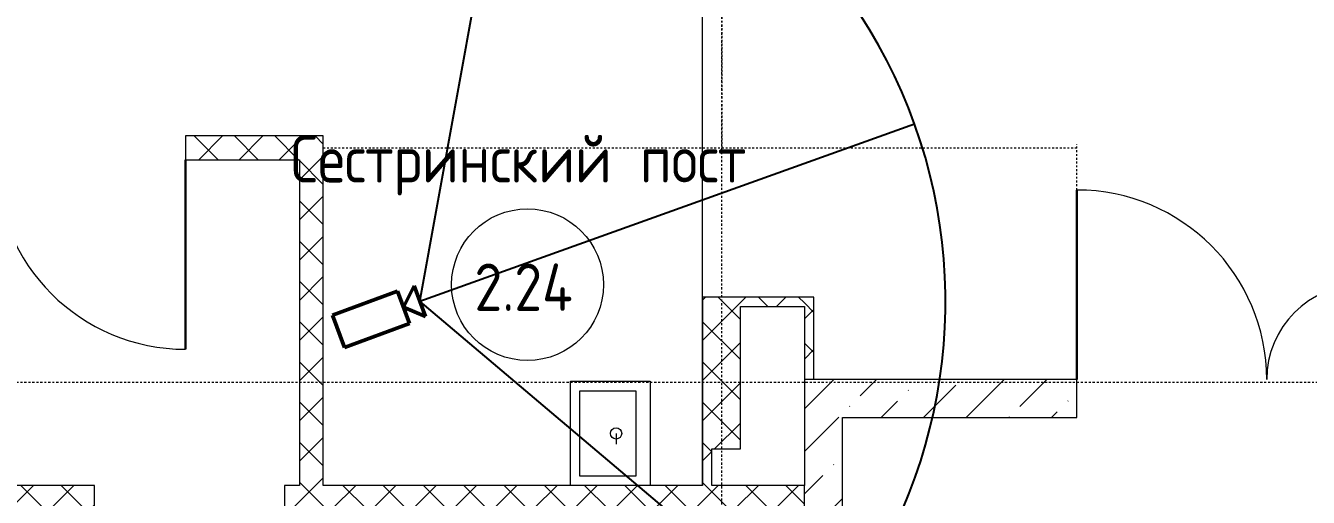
# Model space of a CAD drawing. Header units: millimetres. Extents: x -174154 to -170572, y -111302 to -109817.
# Drawn here: x -170809.3 to -170741.7, y -110576.2 to -110551.3 of the extents above; entities that cross this region are included whole.
import ezdxf

# ---------------------------------------------------------------- set-up
doc = ezdxf.new("R2010")
doc.units = ezdxf.units.MM
for name, pattern in [('ACAD_ISO02W100', [15, 12, -3]), ('ADSK_Линия сетки', [21, 12, -3, 3, -3]), ('ADSK_Штрих_ш3 п1_5', [4.5, 3, -1.5])]:
    doc.linetypes.add(name, pattern=pattern)
doc.layers.get('Defpoints').update_dxf_attribs({"color": 70})
for name, color, linetype, lineweight in [('!Подложка', 252, 'ACAD_ISO02W100', 25), ('Двери', 7, 'Continuous', 18), ('Марки помещений', 7, 'Continuous', 18), ('ОПС', 1, 'Continuous', 30), ('Оси', 7, 'Continuous', 9), ('Панель', 7, 'Continuous', 18), ('Перекрытия', 7, 'Continuous', 18), ('Сантехнические приборы', 7, 'Continuous', 18), ('Стены разрез', 7, 'Continuous', 40), ('Стены штриховка', 7, 'Continuous', 18)]:
    doc.layers.add(name, color=color, linetype=linetype, lineweight=lineweight)
doc.layers.add('_Разделитель помещений_', color=4, linetype='ADSK_Штрих_ш3 п1_5', lineweight=40, true_color=0x00ffff)
doc.styles.add('GOST Common', font='GOST Common.ttf', dxfattribs={"width": 0.9, "height": 250})
pattern_1 = [(45, (30280, 12305), (84.1903, 308.6967), [396.875, -79.375, 3.353, -76.022])]
pattern_2 = [(45, (30280, 12305), (-106.066, 106.066), []), (135, (30280, 12305), (-106.066, -106.066), [])]

# ---------------------------------------------------------------- blocks, each defined once
blk = doc.blocks.new('AC_Дверь_Двупольная_ПВХ - 1460х2080h Н О-814660-В_АР_ПЭ_02 Этаж')
at = {"layer": 'Панель', "lineweight": 30}
for p, q in [((-750, 100), (-750, 1100)), ((750, 100), (750, 600))]:
    blk.add_line(p, q, dxfattribs=at)
at = {"layer": 'Панель'}
for centre, radius, start, end in [((-750, 100), 1000, 360, 90), ((750, 100), 500, 90, 180)]:
    blk.add_arc(centre, radius, start, end, dxfattribs=at)
blk = doc.blocks.new('AC_Дверь_Однопольная_ДеревяннаяНаружная_ГОСТ24698-81 - 960х2080h Г-799396-В_АР_ПЭ_02 Этаж')
at = {"layer": 'Панель', "lineweight": 30}
blk.add_line((-500, 62.5), (-500, 1062.5), dxfattribs=at)
at = {"layer": 'Панель'}
blk.add_arc((-500, 62.5), 1000, 0, 90, dxfattribs=at)
blk = doc.blocks.new('ADSK_Умывальник со смесителем - Умывальник-V19-В_АР_ПЭ_02 Этаж')
at = {"layer": 'Сантехнические приборы'}
for p, q in [((-275, -420), (-275, 0)), ((-275, 0), (275, 0)), ((-225, -370), (-225, -75)), ((-225, -75), (225, -75)), ((225, -75), (225, -370)), ((0, -180), (57, -180)), ((225, -370), (-225, -370)), ((275, -420), (-275, -420))]:
    blk.add_line(p, q, dxfattribs=at)
blk.add_circle((0, -180), 30, dxfattribs=at)
blk = doc.blocks.new('ADSK_Марка_Помещение_2_ГОСТ21-501-2011 - Имя и Категория-86712-В_АР_ПЭ_02 Этаж')
at = {"layer": 'Марки помещений'}
blk.add_circle((0, 0), 4, dxfattribs=at)
blk = doc.blocks.new('A$C02fe7d8c')
at = {"layer": 'Стены разрез', "lineweight": 20, "true_color": 0x636466}
h = blk.add_hatch(dxfattribs=at)
h.set_pattern_fill('FP_1', color=251, style=0, pattern_type=2)
h.set_pattern_definition(pattern_2)
h.paths.add_polyline_path([(12807.5, 6640), (12807.5, 6765), (12207.5, 6765), (12207.5, 6640)])
h.paths.add_polyline_path([(11207.5, 6640), (11207.5, 6765), (4346.3, 6765), (4346.3, 6640), (9896.3, 6640)])
h.paths.add_polyline_path([(3125.2, 6640), (3346.3, 6640), (3346.3, 6765), (2555, 6765), (2555, 6640)])
h = blk.add_hatch(dxfattribs=at)
h.set_pattern_fill('FP_1', color=251, style=0, pattern_type=2)
h.set_pattern_definition(pattern_2)
h.paths.add_polyline_path([(12932.5, 4921), (12932.5, 6765), (12807.5, 6765), (12807.5, 4921)])
h = blk.add_hatch(dxfattribs=at)
h.set_pattern_fill('FP_1', color=251, style=0, pattern_type=2)
h.set_pattern_definition(pattern_2)
h.paths.add_polyline_path([(15130, 5115), (15130, 5915), (14930, 5915), (14930, 5115), (14980, 5115)])
h = blk.add_hatch(dxfattribs=at)
h.set_pattern_fill('FP_1', color=251, style=0, pattern_type=2)
h.set_pattern_definition(pattern_2)
h.paths.add_polyline_path([(15467.5, 5865), (15467.5, 5915), (15130, 5915), (15130, 5865), (15143.4, 5865)])
h = blk.add_hatch(dxfattribs=at)
h.set_pattern_fill('FP_1', color=251, style=0, pattern_type=2)
h.set_pattern_definition(pattern_2)
h.paths.add_polyline_path([(15517.5, 5480), (15517.5, 5915), (15467.5, 5915), (15467.5, 5480)])
h = blk.add_hatch(dxfattribs=at)
h.set_pattern_fill('FP_4', color=251, style=0, pattern_type=2)
h.set_pattern_definition(pattern_1)
h.paths.add_polyline_path([(15467.5, 210), (15667.5, 210), (15667.5, 5480), (15467.5, 5480), (15467.5, 410)])
h = blk.add_hatch(dxfattribs=at)
h.set_pattern_fill('FP_4', color=251, style=0, pattern_type=2)
h.set_pattern_definition(pattern_1)
h.paths.add_polyline_path([(18449.1, 5280), (18449.6, 5283), (18602.5, 5283), (18602.5, 5480), (18402.5, 5480), (18402.5, 5280)])
h.paths.add_polyline_path([(15667.5, 5280), (16902.5, 5280), (16902.5, 5480), (15667.5, 5480)])
h = blk.add_hatch(dxfattribs=at)
h.set_pattern_fill('FP_1', color=251, style=0, pattern_type=2)
h.set_pattern_definition(pattern_2)
h.paths.add_polyline_path([(14980, 4921), (14980, 5115), (14930, 5115), (14930, 4921)])
h = blk.add_hatch(dxfattribs=at)
h.set_pattern_fill('FP_1', color=251, style=0, pattern_type=2)
h.set_pattern_definition(pattern_2)
h.paths.add_polyline_path([(15467.5, 4796), (15467.5, 4921), (12728, 4921), (12728, 4796), (15143.4, 4796)])
h.paths.add_polyline_path([(11185.3, 4796), (11728, 4796), (11728, 4921), (11185.3, 4921), (11185.3, 4901)])
h.paths.add_polyline_path([(10185.3, 4796), (10185.3, 4921), (7855, 4921), (7855, 4796), (9885.4, 4796)])
at = {"layer": '_Разделитель помещений_', "color": 251, "lineweight": 20, "true_color": 0x636466}
for p, q in [((15032.5, 8113), (15032.5, 6702.5)), ((12932.5, 6702.5), (16902.5, 6702.5)), ((16902.5, 5480), (16902.5, 6722.5))]:
    blk.add_line(p, q, dxfattribs=at)
at = {"layer": 'Оси', "linetype": 'ADSK_Линия сетки'}
for p, q in [((15030, 16592.9), (15030, -2195)), ((32579.7, 5465), (-1856.4, 5465))]:
    blk.add_line(p, q, dxfattribs=at)
at = {"layer": 'Перекрытия', "color": 251, "lineweight": 20, "true_color": 0x636466}
blk.add_line((14929.9, 4921), (14929.9, 8113), dxfattribs=at)
at = {"layer": 'Стены разрез', "color": 251, "lineweight": 20, "true_color": 0x636466}
for p, q in [((12932.5, 6765), (12207.5, 6765)), ((12207.5, 6765), (12207.5, 6640)), ((12932.5, 4921), (12932.5, 6765)), ((12207.5, 6640), (12807.5, 6640)), ((12807.5, 6640), (12807.5, 4921)), ((15130, 5915), (14930, 5915)), ((14930, 5915), (14930, 5115)), ((15517.5, 5915), (15130, 5915)), ((15517.5, 5480), (15517.5, 5915)), ((15130, 5115), (15130, 5865)), ((15130, 5865), (15467.5, 5865)), ((15467.5, 5865), (15467.5, 4921)), ((16902.5, 5480), (15467.5, 5480)), ((16902.5, 5280), (16902.5, 5480)), ((15667.5, 430), (15667.5, 5280)), ((15667.5, 5280), (16902.5, 5280)), ((14930, 5115), (14930, 4921)), ((14980, 5115), (15130, 5115)), ((14980, 4921), (14980, 5115)), ((11728, 4921), (11185.3, 4921)), ((11728, 430), (11728, 4921)), ((12807.5, 4921), (12728, 4921)), ((12728, 4921), (12728, 4796)), ((14930, 4921), (12932.5, 4921)), ((15467.5, 4921), (14980, 4921))]:
    blk.add_line(p, q, dxfattribs=at)
at = {"layer": 'Стены штриховка', "color": 251, "lineweight": 20, "true_color": 0x636466}
blk.add_line((15467.5, 4796), (15467.5, 4921), dxfattribs=at)
at = {"layer": 'Двери', "color": 251, "lineweight": 20, "true_color": 0x636466, "rotation": 180}
blk.add_blockref('AC_Дверь_Однопольная_ДеревяннаяНаружная_ГОСТ24698-81 - 960х2080h Г-799396-В_АР_ПЭ_02 Этаж', (11707.5, 6702.5), dxfattribs=at)
at = {"layer": 'Двери', "color": 251, "lineweight": 20, "true_color": 0x636466}
blk.add_blockref('AC_Дверь_Двупольная_ПВХ - 1460х2080h Н О-814660-В_АР_ПЭ_02 Этаж', (17652.5, 5380), dxfattribs=at)
at = {"layer": 'Марки помещений', "color": 251, "lineweight": 20, "true_color": 0x636466, "xscale": 99.99999999999993, "yscale": 99.99999999999993, "zscale": 99.99999999999993}
blk.add_blockref('ADSK_Марка_Помещение_2_ГОСТ21-501-2011 - Имя и Категория-86712-В_АР_ПЭ_02 Этаж', (14008.6, 5980.8), dxfattribs=at)
at = {"layer": 'Сантехнические приборы', "color": 251, "lineweight": 20, "true_color": 0x636466, "rotation": 270.0000000000001}
blk.add_blockref('ADSK_Умывальник со смесителем - Умывальник-V19-В_АР_ПЭ_02 Этаж', (14655, 5196), dxfattribs=at)
at = {"layer": 'Марки помещений', "color": 251, "lineweight": 20, "true_color": 0x636466, "char_height": 250, "attachment_point": 1, "style": 'GOST Common'}
for s, insert, width in [('Сестринский', (12761.5, 6769.5), 2135.695), ('пост', (14601, 6769.5), 800.886), ('2.24', (13729, 6092.2), 685.443)]:
    blk.add_mtext(s, dxfattribs=dict(at, insert=insert, width=width))
blk = doc.blocks.new('A$C36023687')
at = {"lineweight": 50}
for p, q in [((8, 2), (0, 2)), ((0, 2), (0, -2)), ((8, -2), (8, 2)), ((10, 1.89), (8, 0)), ((10, -1.89), (10, 1.89)), ((8, 0), (10, -1.89)), ((0, -2), (8, -2))]:
    blk.add_line(p, q, dxfattribs=at)

msp = doc.modelspace()

# ---------------------------------------------------------------- linework, layer by layer
at = {"layer": 'Defpoints', "ltscale": 5}
msp.add_line((-170762.483, -110556.519), (-170788.547, -110565.872), dxfattribs=at)
msp.add_lwpolyline([(-170788.547, -110565.872), (-170767.415, -110583.767, 0.57735), (-170783.615, -110538.624)], format="xyb", dxfattribs=at)
msp.add_lwpolyline([(-170788.547, -110565.872), (-170783.615, -110538.624)], dxfattribs=at)

# ---------------------------------------------------------------- block references
at = {"layer": '!Подложка', "ltscale": 20, "xscale": 0.01, "yscale": 0.01, "zscale": 0.01}
msp.add_blockref('A$C02fe7d8c', (-170922.963, -110624.788), dxfattribs=at)
at = {"layer": 'ОПС', "color": 5, "xscale": 0.4564205164166501, "yscale": 0.4564205164166501, "zscale": 0.4564205164166501, "rotation": 20.43147780316424}
msp.add_blockref('A$C36023687', (-170792.831, -110567.447), dxfattribs=at)

doc.saveas('drawing.dxf')
